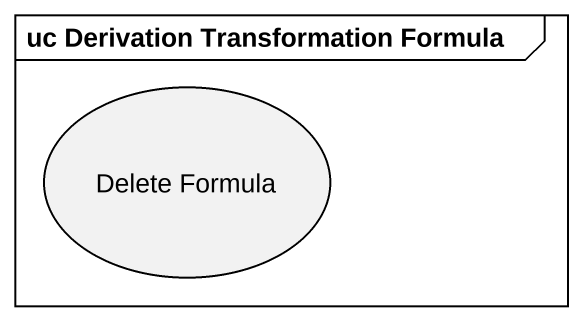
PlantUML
@startuml
mainframe uc Derivation Transformation Formula
usecase "Delete Formula" as Delete_Formula
@enduml
